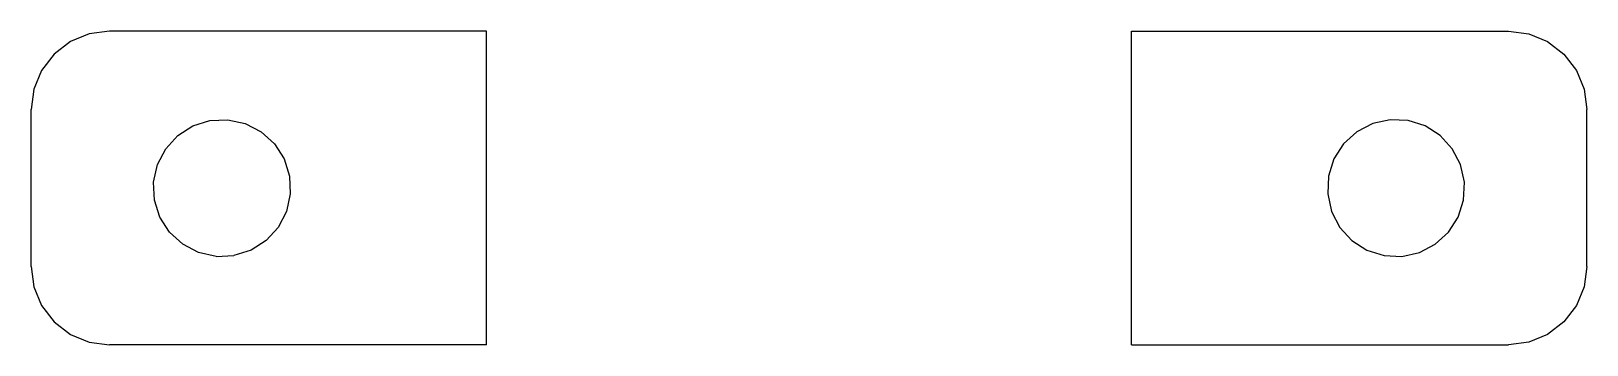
# Model space of a CAD drawing. Extents: x -19.8 to 19.8, y -4 to 4.
import ezdxf

# ---------------------------------------------------------------- set-up
doc = ezdxf.new("R2010")
doc.units = 0
doc.layers.get('0').update_dxf_attribs({"linetype": 'CONTINUOUS'})

msp = doc.modelspace()

# ---------------------------------------------------------------- linework, layer by layer
for p, q in [((-17.843, 4), (-18.361, 3.932)), ((-8.225, 4), (-17.843, 4)), ((-8.225, -4), (-8.225, 4)), ((8.225, -4), (8.225, 4)), ((8.225, 4), (17.843, 4)), ((17.843, 4), (18.361, 3.932)), ((-18.843, 3.732), (-19.258, 3.414)), ((-18.361, 3.932), (-18.843, 3.732)), ((18.361, 3.932), (18.843, 3.732)), ((18.843, 3.732), (19.258, 3.414)), ((-19.258, 3.414), (-19.576, 3)), ((19.258, 3.414), (19.576, 3)), ((-19.576, 3), (-19.775, 2.518)), ((19.576, 3), (19.775, 2.518)), ((-19.775, 2.518), (-19.843, 2)), ((19.775, 2.518), (19.843, 2)), ((-19.843, -2), (-19.843, 2)), ((19.843, -2), (19.843, 2)), ((-15.717, 1.584), (-15.281, 1.721)), ((-15.281, 1.721), (-14.825, 1.742)), ((-14.825, 1.742), (-14.379, 1.643)), ((-14.379, 1.643), (-13.973, 1.433)), ((14.379, 1.643), (13.973, 1.433)), ((14.825, 1.742), (14.379, 1.643)), ((15.281, 1.721), (14.825, 1.742)), ((15.717, 1.584), (15.281, 1.721)), ((-16.41, 1), (-16.102, 1.338)), ((-16.102, 1.338), (-15.717, 1.584)), ((-13.973, 1.433), (-13.636, 1.125)), ((13.973, 1.433), (13.636, 1.125)), ((16.102, 1.338), (15.717, 1.584)), ((16.41, 1), (16.102, 1.338)), ((-16.62, 0.595), (-16.41, 1)), ((-13.636, 1.125), (-13.39, 0.74)), ((13.636, 1.125), (13.39, 0.74)), ((16.62, 0.595), (16.41, 1)), ((-16.719, 0.149), (-16.62, 0.595)), ((-13.39, 0.74), (-13.252, 0.304)), ((13.39, 0.74), (13.252, 0.304)), ((16.719, 0.149), (16.62, 0.595)), ((-16.698, -0.308), (-16.719, 0.149)), ((-13.252, 0.304), (-13.232, -0.152)), ((13.252, 0.304), (13.232, -0.152)), ((16.698, -0.308), (16.719, 0.149)), ((-16.56, -0.743), (-16.698, -0.308)), ((-13.232, -0.152), (-13.33, -0.598)), ((13.232, -0.152), (13.33, -0.598)), ((16.56, -0.743), (16.698, -0.308)), ((-16.314, -1.128), (-16.56, -0.743)), ((-13.33, -0.598), (-13.54, -1.004)), ((13.33, -0.598), (13.54, -1.004)), ((16.314, -1.128), (16.56, -0.743)), ((-15.977, -1.436), (-16.314, -1.128)), ((-13.54, -1.004), (-13.849, -1.341)), ((13.54, -1.004), (13.849, -1.341)), ((15.977, -1.436), (16.314, -1.128)), ((-15.572, -1.647), (-15.977, -1.436)), ((-14.234, -1.587), (-14.669, -1.725)), ((-13.849, -1.341), (-14.234, -1.587)), ((13.849, -1.341), (14.234, -1.587)), ((14.234, -1.587), (14.669, -1.725)), ((15.572, -1.647), (15.977, -1.436)), ((-15.126, -1.745), (-15.572, -1.647)), ((-15.126, -1.745), (-14.669, -1.725)), ((14.669, -1.725), (15.126, -1.745)), ((15.126, -1.745), (15.572, -1.647)), ((-19.843, -2), (-19.775, -2.518)), ((19.843, -2), (19.775, -2.518)), ((-19.775, -2.518), (-19.576, -3)), ((19.775, -2.518), (19.576, -3)), ((-19.576, -3), (-19.258, -3.414)), ((19.576, -3), (19.258, -3.414)), ((-19.258, -3.414), (-18.843, -3.732)), ((19.258, -3.414), (18.843, -3.732)), ((-18.843, -3.732), (-18.361, -3.932)), ((-18.361, -3.932), (-17.843, -4)), ((18.361, -3.932), (17.843, -4)), ((18.843, -3.732), (18.361, -3.932)), ((-8.225, -4), (-17.843, -4)), ((8.225, -4), (17.843, -4))]:
    msp.add_line(p, q)

doc.saveas('drawing.dxf')
